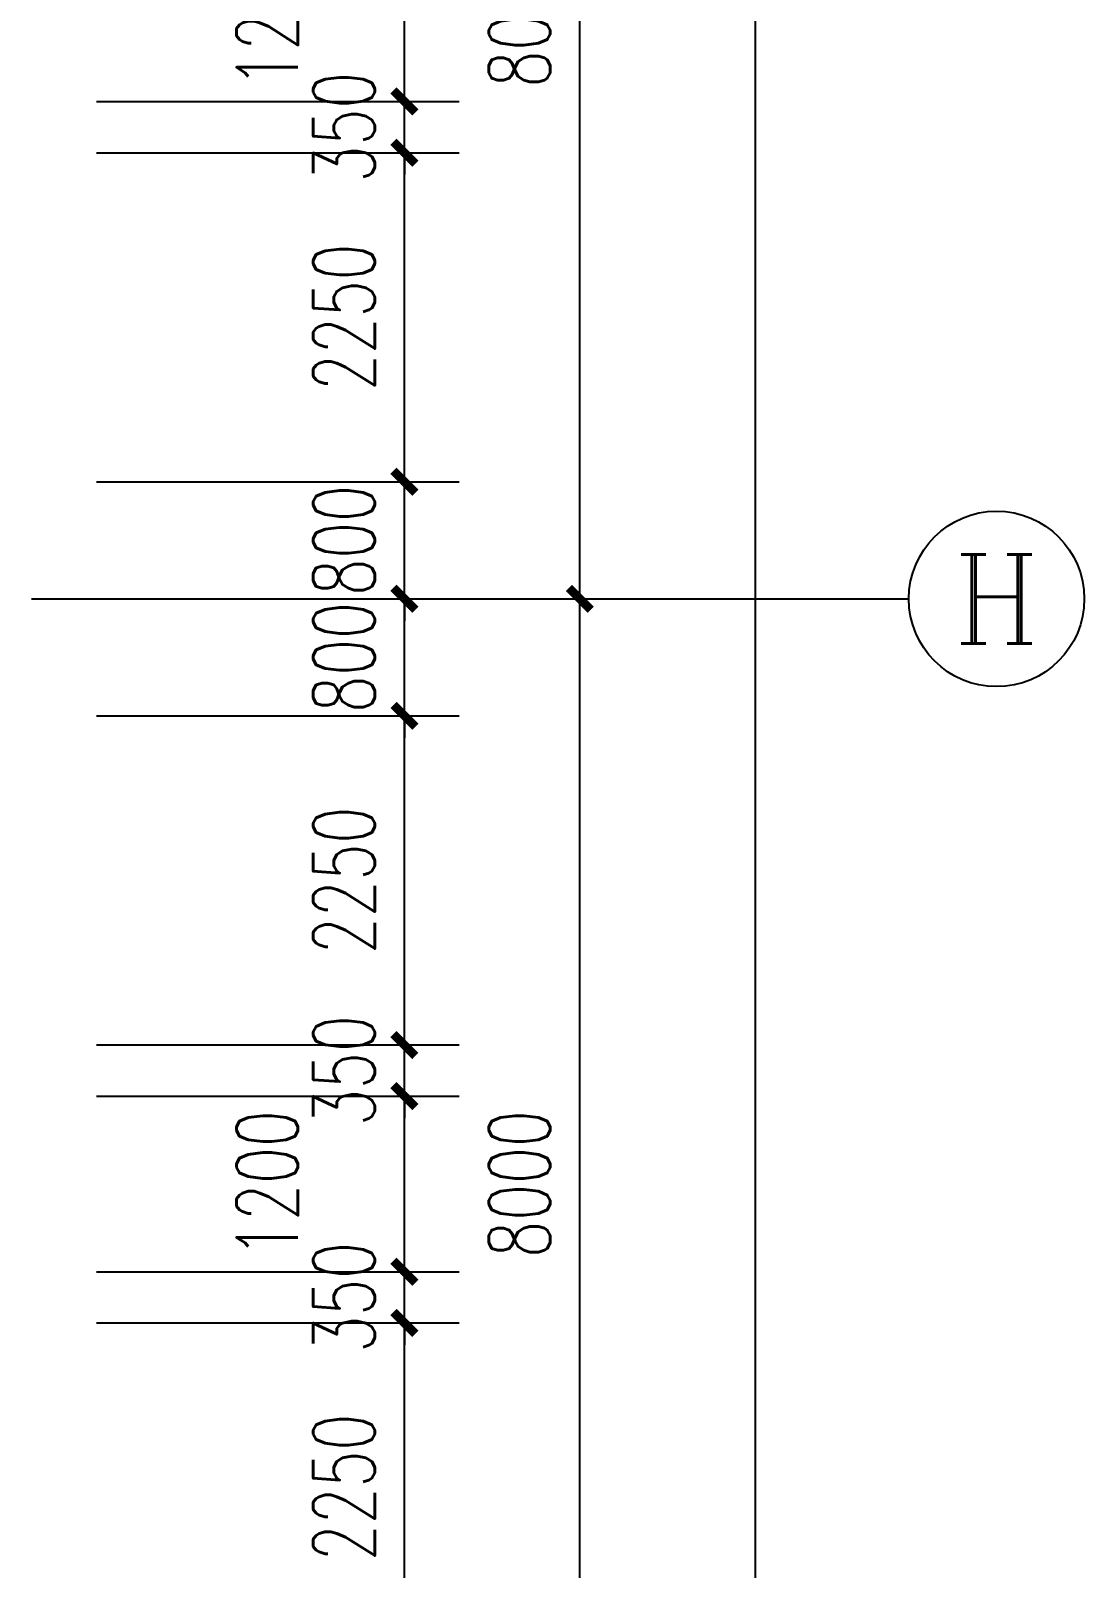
# Model space of a CAD drawing. Extents: x 0 to 2972856, y -1269770 to 0.
# Drawn here: x 2783851 to 2791056, y -1211573 to -1201062 of the extents above; entities that cross this region are included whole.
import ezdxf
from ezdxf.enums import TextEntityAlignment as Align

# ---------------------------------------------------------------- set-up
doc = ezdxf.new("R2010")
doc.units = 0
doc.header["$LTSCALE"] = 1000
doc.header["$PDSIZE"] = 50
doc.layers.add('1-建筑底图', color=8, linetype='Continuous')
doc.layers.add('AXIS_TEXT', color=7, linetype='Continuous')
doc.styles.add('_TCH_AXIS', font='COMPLEX', dxfattribs={"bigfont": 'GBCBIG'})
doc.styles.add('A_DIM_T3', font='SIMPLEX', dxfattribs={"width": 0.7, "bigfont": 'HZ'})
doc.styles.add('COMPLEX', font='COMPLEX')
doc.dimstyles.new('_TCH_ARCH&&150', dxfattribs={"dimtxt": 420, "dimasz": 150, "dimexe": 375, "dimexo": 450, "dimgap": 202.5, "dimtad": 1, "dimdec": 0, "dimzin": 0, "dimdsep": 46, "dimtxsty": 'A_DIM_T3', "dimblk": 'ARCHTICK', "dimcen": 0.09, "dimclrt": 7, "dimazin": 2, "dimtfac": 1, "dimtdec": 0, "dimtix": 1, "dimtmove": 2, "dimatfit": 3, "dimfxl": 150, "dimtolj": 1, "dimtzin": 0, "dimarcsym": 0})

# ---------------------------------------------------------------- blocks, each defined once
blk = doc.blocks.new('_ArchTick')
at = {"color": 0, "linetype": 'ByBlock', "const_width": 0.4}
blk.add_lwpolyline([(-0.5, -0.5), (0.5, 0.5)], dxfattribs=at)
blk = doc.blocks.new('*D1127')
at = {"layer": '1-建筑底图', "color": 0, "lineweight": -2, "transparency": 16777216}
for p, q in [((2169527, -1147375), (2174402, -1147375)), ((2174027, -1226975), (2174027, -1147375)), ((2169527, -1226975), (2174402, -1226975))]:
    blk.add_line(p, q, dxfattribs=at)
at = {"layer": 'Defpoints', "color": 0, "transparency": 16777216}
for p in [(2169077, -1147375), (2174027, -1147375), (2169077, -1226975)]:
    blk.add_point(p, dxfattribs=at)
at = {"layer": '1-建筑底图', "color": 0, "lineweight": -2, "transparency": 16777216, "xscale": 150, "yscale": 150, "zscale": 150}
for p, rotation in [((2174027, -1147375), 90), ((2174027, -1226975), 270)]:
    blk.add_blockref('_ArchTick', p, dxfattribs=dict(at, rotation=rotation))
at = {"layer": '1-建筑底图', "color": 7, "transparency": 16777216, "insert": (2173614, -1187175), "char_height": 420, "attachment_point": 5, "rotation": 90, "style": 'A_DIM_T3'}
blk.add_mtext('\\A1;79600', dxfattribs=at)
blk = doc.blocks.new('*D1133')
at = {"layer": '1-建筑底图', "color": 0, "lineweight": -2, "transparency": 16777216}
for p, q in [((2169527, -1199175), (2173202, -1199175)), ((2172827, -1207175), (2172827, -1199175)), ((2169527, -1207175), (2173202, -1207175))]:
    blk.add_line(p, q, dxfattribs=at)
at = {"layer": 'Defpoints', "color": 0, "transparency": 16777216}
for p in [(2169077, -1199175), (2172827, -1199175), (2169077, -1207175)]:
    blk.add_point(p, dxfattribs=at)
at = {"layer": '1-建筑底图', "color": 0, "lineweight": -2, "transparency": 16777216, "xscale": 150, "yscale": 150, "zscale": 150}
for p, rotation in [((2172827, -1199175), 90), ((2172827, -1207175), 270)]:
    blk.add_blockref('_ArchTick', p, dxfattribs=dict(at, rotation=rotation))
at = {"layer": '1-建筑底图', "color": 7, "transparency": 16777216, "insert": (2172414, -1203175), "char_height": 420, "attachment_point": 5, "rotation": 90, "style": 'A_DIM_T3'}
blk.add_mtext('\\A1;8000', dxfattribs=at)
blk = doc.blocks.new('*D1134')
at = {"layer": '1-建筑底图', "color": 0, "lineweight": -2, "transparency": 16777216}
for p, q in [((2169527, -1191175), (2173202, -1191175)), ((2172827, -1199175), (2172827, -1191175)), ((2169527, -1199175), (2173202, -1199175))]:
    blk.add_line(p, q, dxfattribs=at)
at = {"layer": 'Defpoints', "color": 0, "transparency": 16777216}
for p in [(2169077, -1191175), (2172827, -1191175), (2169077, -1199175)]:
    blk.add_point(p, dxfattribs=at)
at = {"layer": '1-建筑底图', "color": 0, "lineweight": -2, "transparency": 16777216, "xscale": 150, "yscale": 150, "zscale": 150}
for p, rotation in [((2172827, -1191175), 90), ((2172827, -1199175), 270)]:
    blk.add_blockref('_ArchTick', p, dxfattribs=dict(at, rotation=rotation))
at = {"layer": '1-建筑底图', "color": 7, "transparency": 16777216, "insert": (2172414, -1195175), "char_height": 420, "attachment_point": 5, "rotation": 90, "style": 'A_DIM_T3'}
blk.add_mtext('\\A1;8000', dxfattribs=at)
blk = doc.blocks.new('*D1380')
at = {"layer": '1-建筑底图', "color": 0, "lineweight": -2, "transparency": 16777216}
for p, q in [((2169522, -1204125), (2172002, -1204125)), ((2171627, -1206375), (2171627, -1204125)), ((2169522, -1206375), (2172002, -1206375))]:
    blk.add_line(p, q, dxfattribs=at)
at = {"layer": 'Defpoints', "color": 0, "transparency": 16777216}
for p in [(2169072, -1204125), (2171627, -1204125), (2169072, -1206375)]:
    blk.add_point(p, dxfattribs=at)
at = {"layer": '1-建筑底图', "color": 0, "lineweight": -2, "transparency": 16777216, "xscale": 150, "yscale": 150, "zscale": 150}
for p, rotation in [((2171627, -1204125), 90), ((2171627, -1206375), 270)]:
    blk.add_blockref('_ArchTick', p, dxfattribs=dict(at, rotation=rotation))
at = {"layer": '1-建筑底图', "color": 7, "transparency": 16777216, "insert": (2171214, -1205250), "char_height": 420, "attachment_point": 5, "rotation": 90, "style": 'A_DIM_T3'}
blk.add_mtext('\\A1;2250', dxfattribs=at)
blk = doc.blocks.new('*D1381')
at = {"layer": '1-建筑底图', "color": 0, "lineweight": -2, "transparency": 16777216}
for p, q in [((2171627, -1203775), (2171627, -1203625)), ((2169522, -1203775), (2172002, -1203775)), ((2171627, -1204125), (2171627, -1203775)), ((2169522, -1204125), (2172002, -1204125)), ((2171627, -1204125), (2171627, -1204275))]:
    blk.add_line(p, q, dxfattribs=at)
at = {"layer": 'Defpoints', "color": 0, "transparency": 16777216}
for p in [(2169072, -1203775), (2171627, -1203775), (2169072, -1204125)]:
    blk.add_point(p, dxfattribs=at)
at = {"layer": '1-建筑底图', "color": 0, "lineweight": -2, "transparency": 16777216, "xscale": 150, "yscale": 150, "zscale": 150}
for p, rotation in [((2171627, -1203775), 270), ((2171627, -1204125), 90)]:
    blk.add_blockref('_ArchTick', p, dxfattribs=dict(at, rotation=rotation))
at = {"layer": '1-建筑底图', "color": 7, "transparency": 16777216, "insert": (2171214, -1203950), "char_height": 420, "attachment_point": 5, "rotation": 90, "style": 'A_DIM_T3'}
blk.add_mtext('\\A1;350', dxfattribs=at)
blk = doc.blocks.new('*D1382')
at = {"layer": '1-建筑底图', "color": 0, "lineweight": -2, "transparency": 16777216}
for p, q in [((2169522, -1202575), (2172002, -1202575)), ((2171627, -1203775), (2171627, -1202575)), ((2169522, -1203775), (2172002, -1203775))]:
    blk.add_line(p, q, dxfattribs=at)
at = {"layer": 'Defpoints', "color": 0, "transparency": 16777216}
for p in [(2169072, -1202575), (2171627, -1202575), (2169072, -1203775)]:
    blk.add_point(p, dxfattribs=at)
at = {"layer": '1-建筑底图', "color": 0, "lineweight": -2, "transparency": 16777216, "xscale": 150, "yscale": 150, "zscale": 150}
for p, rotation in [((2171627, -1202575), 90), ((2171627, -1203775), 270)]:
    blk.add_blockref('_ArchTick', p, dxfattribs=dict(at, rotation=rotation))
at = {"layer": '1-建筑底图', "color": 7, "transparency": 16777216, "insert": (2170689, -1203175), "char_height": 420, "attachment_point": 5, "rotation": 90, "style": 'A_DIM_T3'}
blk.add_mtext('\\A1;1200', dxfattribs=at)
blk = doc.blocks.new('*D1383')
at = {"layer": '1-建筑底图', "color": 0, "lineweight": -2, "transparency": 16777216}
for p, q in [((2171627, -1202225), (2171627, -1202075)), ((2169522, -1202225), (2172002, -1202225)), ((2171627, -1202575), (2171627, -1202225)), ((2169522, -1202575), (2172002, -1202575)), ((2171627, -1202575), (2171627, -1202725))]:
    blk.add_line(p, q, dxfattribs=at)
at = {"layer": 'Defpoints', "color": 0, "transparency": 16777216}
for p in [(2169072, -1202225), (2171627, -1202225), (2169072, -1202575)]:
    blk.add_point(p, dxfattribs=at)
at = {"layer": '1-建筑底图', "color": 0, "lineweight": -2, "transparency": 16777216, "xscale": 150, "yscale": 150, "zscale": 150}
for p, rotation in [((2171627, -1202225), 270), ((2171627, -1202575), 90)]:
    blk.add_blockref('_ArchTick', p, dxfattribs=dict(at, rotation=rotation))
at = {"layer": '1-建筑底图', "color": 7, "transparency": 16777216, "insert": (2171214, -1202400), "char_height": 420, "attachment_point": 5, "rotation": 90, "style": 'A_DIM_T3'}
blk.add_mtext('\\A1;350', dxfattribs=at)
blk = doc.blocks.new('*D1384')
at = {"layer": '1-建筑底图', "color": 0, "lineweight": -2, "transparency": 16777216}
for p, q in [((2169522, -1199975), (2172002, -1199975)), ((2171627, -1202225), (2171627, -1199975)), ((2169522, -1202225), (2172002, -1202225))]:
    blk.add_line(p, q, dxfattribs=at)
at = {"layer": 'Defpoints', "color": 0, "transparency": 16777216}
for p in [(2169072, -1199975), (2171627, -1199975), (2169072, -1202225)]:
    blk.add_point(p, dxfattribs=at)
at = {"layer": '1-建筑底图', "color": 0, "lineweight": -2, "transparency": 16777216, "xscale": 150, "yscale": 150, "zscale": 150}
for p, rotation in [((2171627, -1199975), 90), ((2171627, -1202225), 270)]:
    blk.add_blockref('_ArchTick', p, dxfattribs=dict(at, rotation=rotation))
at = {"layer": '1-建筑底图', "color": 7, "transparency": 16777216, "insert": (2171214, -1201100), "char_height": 420, "attachment_point": 5, "rotation": 90, "style": 'A_DIM_T3'}
blk.add_mtext('\\A1;2250', dxfattribs=at)
blk = doc.blocks.new('*D1385')
at = {"layer": '1-建筑底图', "color": 0, "lineweight": -2, "transparency": 16777216}
for p, q in [((2171627, -1199175), (2171627, -1199025)), ((2169522, -1199175), (2172002, -1199175)), ((2171627, -1199975), (2171627, -1199175)), ((2169522, -1199975), (2172002, -1199975)), ((2171627, -1199975), (2171627, -1200125))]:
    blk.add_line(p, q, dxfattribs=at)
at = {"layer": 'Defpoints', "color": 0, "transparency": 16777216}
for p in [(2169072, -1199175), (2171627, -1199175), (2169072, -1199975)]:
    blk.add_point(p, dxfattribs=at)
at = {"layer": '1-建筑底图', "color": 0, "lineweight": -2, "transparency": 16777216, "xscale": 150, "yscale": 150, "zscale": 150}
for p, rotation in [((2171627, -1199175), 270), ((2171627, -1199975), 90)]:
    blk.add_blockref('_ArchTick', p, dxfattribs=dict(at, rotation=rotation))
at = {"layer": '1-建筑底图', "color": 7, "transparency": 16777216, "insert": (2171214, -1199575), "char_height": 420, "attachment_point": 5, "rotation": 90, "style": 'A_DIM_T3'}
blk.add_mtext('\\A1;800', dxfattribs=at)
blk = doc.blocks.new('*D1386')
at = {"layer": '1-建筑底图', "color": 0, "lineweight": -2, "transparency": 16777216}
for p, q in [((2171627, -1198375), (2171627, -1198225)), ((2169522, -1198375), (2172002, -1198375)), ((2171627, -1199175), (2171627, -1198375)), ((2169522, -1199175), (2172002, -1199175)), ((2171627, -1199175), (2171627, -1199325))]:
    blk.add_line(p, q, dxfattribs=at)
at = {"layer": 'Defpoints', "color": 0, "transparency": 16777216}
for p in [(2169072, -1198375), (2171627, -1198375), (2169072, -1199175)]:
    blk.add_point(p, dxfattribs=at)
at = {"layer": '1-建筑底图', "color": 0, "lineweight": -2, "transparency": 16777216, "xscale": 150, "yscale": 150, "zscale": 150}
for p, rotation in [((2171627, -1198375), 270), ((2171627, -1199175), 90)]:
    blk.add_blockref('_ArchTick', p, dxfattribs=dict(at, rotation=rotation))
at = {"layer": '1-建筑底图', "color": 7, "transparency": 16777216, "insert": (2171214, -1198775), "char_height": 420, "attachment_point": 5, "rotation": 90, "style": 'A_DIM_T3'}
blk.add_mtext('\\A1;800', dxfattribs=at)
blk = doc.blocks.new('*D1387')
at = {"layer": '1-建筑底图', "color": 0, "lineweight": -2, "transparency": 16777216}
for p, q in [((2169522, -1196125), (2172002, -1196125)), ((2171627, -1198375), (2171627, -1196125)), ((2169522, -1198375), (2172002, -1198375))]:
    blk.add_line(p, q, dxfattribs=at)
at = {"layer": 'Defpoints', "color": 0, "transparency": 16777216}
for p in [(2169072, -1196125), (2171627, -1196125), (2169072, -1198375)]:
    blk.add_point(p, dxfattribs=at)
at = {"layer": '1-建筑底图', "color": 0, "lineweight": -2, "transparency": 16777216, "xscale": 150, "yscale": 150, "zscale": 150}
for p, rotation in [((2171627, -1196125), 90), ((2171627, -1198375), 270)]:
    blk.add_blockref('_ArchTick', p, dxfattribs=dict(at, rotation=rotation))
at = {"layer": '1-建筑底图', "color": 7, "transparency": 16777216, "insert": (2171214, -1197250), "char_height": 420, "attachment_point": 5, "rotation": 90, "style": 'A_DIM_T3'}
blk.add_mtext('\\A1;2250', dxfattribs=at)
blk = doc.blocks.new('*D1388')
at = {"layer": '1-建筑底图', "color": 0, "lineweight": -2, "transparency": 16777216}
for p, q in [((2171627, -1195775), (2171627, -1195625)), ((2169522, -1195775), (2172002, -1195775)), ((2171627, -1196125), (2171627, -1195775)), ((2169522, -1196125), (2172002, -1196125)), ((2171627, -1196125), (2171627, -1196275))]:
    blk.add_line(p, q, dxfattribs=at)
at = {"layer": 'Defpoints', "color": 0, "transparency": 16777216}
for p in [(2169072, -1195775), (2171627, -1195775), (2169072, -1196125)]:
    blk.add_point(p, dxfattribs=at)
at = {"layer": '1-建筑底图', "color": 0, "lineweight": -2, "transparency": 16777216, "xscale": 150, "yscale": 150, "zscale": 150}
for p, rotation in [((2171627, -1195775), 270), ((2171627, -1196125), 90)]:
    blk.add_blockref('_ArchTick', p, dxfattribs=dict(at, rotation=rotation))
at = {"layer": '1-建筑底图', "color": 7, "transparency": 16777216, "insert": (2171214, -1195950), "char_height": 420, "attachment_point": 5, "rotation": 90, "style": 'A_DIM_T3'}
blk.add_mtext('\\A1;350', dxfattribs=at)
blk = doc.blocks.new('*D1389')
at = {"layer": '1-建筑底图', "color": 0, "lineweight": -2, "transparency": 16777216}
for p, q in [((2169522, -1194575), (2172002, -1194575)), ((2171627, -1195775), (2171627, -1194575)), ((2169522, -1195775), (2172002, -1195775))]:
    blk.add_line(p, q, dxfattribs=at)
at = {"layer": 'Defpoints', "color": 0, "transparency": 16777216}
for p in [(2169072, -1194575), (2171627, -1194575), (2169072, -1195775)]:
    blk.add_point(p, dxfattribs=at)
at = {"layer": '1-建筑底图', "color": 0, "lineweight": -2, "transparency": 16777216, "xscale": 150, "yscale": 150, "zscale": 150}
for p, rotation in [((2171627, -1194575), 90), ((2171627, -1195775), 270)]:
    blk.add_blockref('_ArchTick', p, dxfattribs=dict(at, rotation=rotation))
at = {"layer": '1-建筑底图', "color": 7, "transparency": 16777216, "insert": (2170689, -1195175), "char_height": 420, "attachment_point": 5, "rotation": 90, "style": 'A_DIM_T3'}
blk.add_mtext('\\A1;1200', dxfattribs=at)
blk = doc.blocks.new('*D1434')
at = {"layer": '1-建筑底图', "color": 0, "lineweight": -2, "transparency": 16777216}
for p, q in [((2169527, -1147375), (2174402, -1147375)), ((2174027, -1226975), (2174027, -1147375)), ((2169527, -1226975), (2174402, -1226975))]:
    blk.add_line(p, q, dxfattribs=at)
at = {"layer": 'Defpoints', "color": 0, "transparency": 16777216}
for p in [(2169077, -1147375), (2174027, -1147375), (2169077, -1226975)]:
    blk.add_point(p, dxfattribs=at)
at = {"layer": '1-建筑底图', "color": 0, "lineweight": -2, "transparency": 16777216, "xscale": 150, "yscale": 150, "zscale": 150}
for p, rotation in [((2174027, -1147375), 90), ((2174027, -1226975), 270)]:
    blk.add_blockref('_ArchTick', p, dxfattribs=dict(at, rotation=rotation))
at = {"layer": '1-建筑底图', "color": 7, "transparency": 16777216, "insert": (2173614, -1187175), "char_height": 420, "attachment_point": 5, "rotation": 90, "style": 'A_DIM_T3'}
blk.add_mtext('\\A1;79600', dxfattribs=at)
blk = doc.blocks.new('*D1440')
at = {"layer": '1-建筑底图', "color": 0, "lineweight": -2, "transparency": 16777216}
for p, q in [((2169527, -1199175), (2173202, -1199175)), ((2172827, -1207175), (2172827, -1199175)), ((2169527, -1207175), (2173202, -1207175))]:
    blk.add_line(p, q, dxfattribs=at)
at = {"layer": 'Defpoints', "color": 0, "transparency": 16777216}
for p in [(2169077, -1199175), (2172827, -1199175), (2169077, -1207175)]:
    blk.add_point(p, dxfattribs=at)
at = {"layer": '1-建筑底图', "color": 0, "lineweight": -2, "transparency": 16777216, "xscale": 150, "yscale": 150, "zscale": 150}
for p, rotation in [((2172827, -1199175), 90), ((2172827, -1207175), 270)]:
    blk.add_blockref('_ArchTick', p, dxfattribs=dict(at, rotation=rotation))
at = {"layer": '1-建筑底图', "color": 7, "transparency": 16777216, "insert": (2172414, -1203175), "char_height": 420, "attachment_point": 5, "rotation": 90, "style": 'A_DIM_T3'}
blk.add_mtext('\\A1;8000', dxfattribs=at)
blk = doc.blocks.new('*D1441')
at = {"layer": '1-建筑底图', "color": 0, "lineweight": -2, "transparency": 16777216}
for p, q in [((2169527, -1191175), (2173202, -1191175)), ((2172827, -1199175), (2172827, -1191175)), ((2169527, -1199175), (2173202, -1199175))]:
    blk.add_line(p, q, dxfattribs=at)
at = {"layer": 'Defpoints', "color": 0, "transparency": 16777216}
for p in [(2169077, -1191175), (2172827, -1191175), (2169077, -1199175)]:
    blk.add_point(p, dxfattribs=at)
at = {"layer": '1-建筑底图', "color": 0, "lineweight": -2, "transparency": 16777216, "xscale": 150, "yscale": 150, "zscale": 150}
for p, rotation in [((2172827, -1191175), 90), ((2172827, -1199175), 270)]:
    blk.add_blockref('_ArchTick', p, dxfattribs=dict(at, rotation=rotation))
at = {"layer": '1-建筑底图', "color": 7, "transparency": 16777216, "insert": (2172414, -1195175), "char_height": 420, "attachment_point": 5, "rotation": 90, "style": 'A_DIM_T3'}
blk.add_mtext('\\A1;8000', dxfattribs=at)
blk = doc.blocks.new('*D1687')
at = {"layer": '1-建筑底图', "color": 0, "lineweight": -2, "transparency": 16777216}
for p, q in [((2169522, -1204125), (2172002, -1204125)), ((2171627, -1206375), (2171627, -1204125)), ((2169522, -1206375), (2172002, -1206375))]:
    blk.add_line(p, q, dxfattribs=at)
at = {"layer": 'Defpoints', "color": 0, "transparency": 16777216}
for p in [(2169072, -1204125), (2171627, -1204125), (2169072, -1206375)]:
    blk.add_point(p, dxfattribs=at)
at = {"layer": '1-建筑底图', "color": 0, "lineweight": -2, "transparency": 16777216, "xscale": 150, "yscale": 150, "zscale": 150}
for p, rotation in [((2171627, -1204125), 90), ((2171627, -1206375), 270)]:
    blk.add_blockref('_ArchTick', p, dxfattribs=dict(at, rotation=rotation))
at = {"layer": '1-建筑底图', "color": 7, "transparency": 16777216, "insert": (2171214, -1205250), "char_height": 420, "attachment_point": 5, "rotation": 90, "style": 'A_DIM_T3'}
blk.add_mtext('\\A1;2250', dxfattribs=at)
blk = doc.blocks.new('*D1688')
at = {"layer": '1-建筑底图', "color": 0, "lineweight": -2, "transparency": 16777216}
for p, q in [((2171627, -1203775), (2171627, -1203625)), ((2169522, -1203775), (2172002, -1203775)), ((2171627, -1204125), (2171627, -1203775)), ((2169522, -1204125), (2172002, -1204125)), ((2171627, -1204125), (2171627, -1204275))]:
    blk.add_line(p, q, dxfattribs=at)
at = {"layer": 'Defpoints', "color": 0, "transparency": 16777216}
for p in [(2169072, -1203775), (2171627, -1203775), (2169072, -1204125)]:
    blk.add_point(p, dxfattribs=at)
at = {"layer": '1-建筑底图', "color": 0, "lineweight": -2, "transparency": 16777216, "xscale": 150, "yscale": 150, "zscale": 150}
for p, rotation in [((2171627, -1203775), 270), ((2171627, -1204125), 90)]:
    blk.add_blockref('_ArchTick', p, dxfattribs=dict(at, rotation=rotation))
at = {"layer": '1-建筑底图', "color": 7, "transparency": 16777216, "insert": (2171214, -1203950), "char_height": 420, "attachment_point": 5, "rotation": 90, "style": 'A_DIM_T3'}
blk.add_mtext('\\A1;350', dxfattribs=at)
blk = doc.blocks.new('*D1689')
at = {"layer": '1-建筑底图', "color": 0, "lineweight": -2, "transparency": 16777216}
for p, q in [((2169522, -1202575), (2172002, -1202575)), ((2171627, -1203775), (2171627, -1202575)), ((2169522, -1203775), (2172002, -1203775))]:
    blk.add_line(p, q, dxfattribs=at)
at = {"layer": 'Defpoints', "color": 0, "transparency": 16777216}
for p in [(2169072, -1202575), (2171627, -1202575), (2169072, -1203775)]:
    blk.add_point(p, dxfattribs=at)
at = {"layer": '1-建筑底图', "color": 0, "lineweight": -2, "transparency": 16777216, "xscale": 150, "yscale": 150, "zscale": 150}
for p, rotation in [((2171627, -1202575), 90), ((2171627, -1203775), 270)]:
    blk.add_blockref('_ArchTick', p, dxfattribs=dict(at, rotation=rotation))
at = {"layer": '1-建筑底图', "color": 7, "transparency": 16777216, "insert": (2170689, -1203175), "char_height": 420, "attachment_point": 5, "rotation": 90, "style": 'A_DIM_T3'}
blk.add_mtext('\\A1;1200', dxfattribs=at)
blk = doc.blocks.new('*D1690')
at = {"layer": '1-建筑底图', "color": 0, "lineweight": -2, "transparency": 16777216}
for p, q in [((2171627, -1202225), (2171627, -1202075)), ((2169522, -1202225), (2172002, -1202225)), ((2171627, -1202575), (2171627, -1202225)), ((2169522, -1202575), (2172002, -1202575)), ((2171627, -1202575), (2171627, -1202725))]:
    blk.add_line(p, q, dxfattribs=at)
at = {"layer": 'Defpoints', "color": 0, "transparency": 16777216}
for p in [(2169072, -1202225), (2171627, -1202225), (2169072, -1202575)]:
    blk.add_point(p, dxfattribs=at)
at = {"layer": '1-建筑底图', "color": 0, "lineweight": -2, "transparency": 16777216, "xscale": 150, "yscale": 150, "zscale": 150}
for p, rotation in [((2171627, -1202225), 270), ((2171627, -1202575), 90)]:
    blk.add_blockref('_ArchTick', p, dxfattribs=dict(at, rotation=rotation))
at = {"layer": '1-建筑底图', "color": 7, "transparency": 16777216, "insert": (2171214, -1202400), "char_height": 420, "attachment_point": 5, "rotation": 90, "style": 'A_DIM_T3'}
blk.add_mtext('\\A1;350', dxfattribs=at)
blk = doc.blocks.new('*D1691')
at = {"layer": '1-建筑底图', "color": 0, "lineweight": -2, "transparency": 16777216}
for p, q in [((2169522, -1199975), (2172002, -1199975)), ((2171627, -1202225), (2171627, -1199975)), ((2169522, -1202225), (2172002, -1202225))]:
    blk.add_line(p, q, dxfattribs=at)
at = {"layer": 'Defpoints', "color": 0, "transparency": 16777216}
for p in [(2169072, -1199975), (2171627, -1199975), (2169072, -1202225)]:
    blk.add_point(p, dxfattribs=at)
at = {"layer": '1-建筑底图', "color": 0, "lineweight": -2, "transparency": 16777216, "xscale": 150, "yscale": 150, "zscale": 150}
for p, rotation in [((2171627, -1199975), 90), ((2171627, -1202225), 270)]:
    blk.add_blockref('_ArchTick', p, dxfattribs=dict(at, rotation=rotation))
at = {"layer": '1-建筑底图', "color": 7, "transparency": 16777216, "insert": (2171214, -1201100), "char_height": 420, "attachment_point": 5, "rotation": 90, "style": 'A_DIM_T3'}
blk.add_mtext('\\A1;2250', dxfattribs=at)
blk = doc.blocks.new('*D1692')
at = {"layer": '1-建筑底图', "color": 0, "lineweight": -2, "transparency": 16777216}
for p, q in [((2171627, -1199175), (2171627, -1199025)), ((2169522, -1199175), (2172002, -1199175)), ((2171627, -1199975), (2171627, -1199175)), ((2169522, -1199975), (2172002, -1199975)), ((2171627, -1199975), (2171627, -1200125))]:
    blk.add_line(p, q, dxfattribs=at)
at = {"layer": 'Defpoints', "color": 0, "transparency": 16777216}
for p in [(2169072, -1199175), (2171627, -1199175), (2169072, -1199975)]:
    blk.add_point(p, dxfattribs=at)
at = {"layer": '1-建筑底图', "color": 0, "lineweight": -2, "transparency": 16777216, "xscale": 150, "yscale": 150, "zscale": 150}
for p, rotation in [((2171627, -1199175), 270), ((2171627, -1199975), 90)]:
    blk.add_blockref('_ArchTick', p, dxfattribs=dict(at, rotation=rotation))
at = {"layer": '1-建筑底图', "color": 7, "transparency": 16777216, "insert": (2171214, -1199575), "char_height": 420, "attachment_point": 5, "rotation": 90, "style": 'A_DIM_T3'}
blk.add_mtext('\\A1;800', dxfattribs=at)
blk = doc.blocks.new('*D1693')
at = {"layer": '1-建筑底图', "color": 0, "lineweight": -2, "transparency": 16777216}
for p, q in [((2171627, -1198375), (2171627, -1198225)), ((2169522, -1198375), (2172002, -1198375)), ((2171627, -1199175), (2171627, -1198375)), ((2169522, -1199175), (2172002, -1199175)), ((2171627, -1199175), (2171627, -1199325))]:
    blk.add_line(p, q, dxfattribs=at)
at = {"layer": 'Defpoints', "color": 0, "transparency": 16777216}
for p in [(2169072, -1198375), (2171627, -1198375), (2169072, -1199175)]:
    blk.add_point(p, dxfattribs=at)
at = {"layer": '1-建筑底图', "color": 0, "lineweight": -2, "transparency": 16777216, "xscale": 150, "yscale": 150, "zscale": 150}
for p, rotation in [((2171627, -1198375), 270), ((2171627, -1199175), 90)]:
    blk.add_blockref('_ArchTick', p, dxfattribs=dict(at, rotation=rotation))
at = {"layer": '1-建筑底图', "color": 7, "transparency": 16777216, "insert": (2171214, -1198775), "char_height": 420, "attachment_point": 5, "rotation": 90, "style": 'A_DIM_T3'}
blk.add_mtext('\\A1;800', dxfattribs=at)
blk = doc.blocks.new('*D1694')
at = {"layer": '1-建筑底图', "color": 0, "lineweight": -2, "transparency": 16777216}
for p, q in [((2169522, -1196125), (2172002, -1196125)), ((2171627, -1198375), (2171627, -1196125)), ((2169522, -1198375), (2172002, -1198375))]:
    blk.add_line(p, q, dxfattribs=at)
at = {"layer": 'Defpoints', "color": 0, "transparency": 16777216}
for p in [(2169072, -1196125), (2171627, -1196125), (2169072, -1198375)]:
    blk.add_point(p, dxfattribs=at)
at = {"layer": '1-建筑底图', "color": 0, "lineweight": -2, "transparency": 16777216, "xscale": 150, "yscale": 150, "zscale": 150}
for p, rotation in [((2171627, -1196125), 90), ((2171627, -1198375), 270)]:
    blk.add_blockref('_ArchTick', p, dxfattribs=dict(at, rotation=rotation))
at = {"layer": '1-建筑底图', "color": 7, "transparency": 16777216, "insert": (2171214, -1197250), "char_height": 420, "attachment_point": 5, "rotation": 90, "style": 'A_DIM_T3'}
blk.add_mtext('\\A1;2250', dxfattribs=at)
blk = doc.blocks.new('*D1695')
at = {"layer": '1-建筑底图', "color": 0, "lineweight": -2, "transparency": 16777216}
for p, q in [((2171627, -1195775), (2171627, -1195625)), ((2169522, -1195775), (2172002, -1195775)), ((2171627, -1196125), (2171627, -1195775)), ((2169522, -1196125), (2172002, -1196125)), ((2171627, -1196125), (2171627, -1196275))]:
    blk.add_line(p, q, dxfattribs=at)
at = {"layer": 'Defpoints', "color": 0, "transparency": 16777216}
for p in [(2169072, -1195775), (2171627, -1195775), (2169072, -1196125)]:
    blk.add_point(p, dxfattribs=at)
at = {"layer": '1-建筑底图', "color": 0, "lineweight": -2, "transparency": 16777216, "xscale": 150, "yscale": 150, "zscale": 150}
for p, rotation in [((2171627, -1195775), 270), ((2171627, -1196125), 90)]:
    blk.add_blockref('_ArchTick', p, dxfattribs=dict(at, rotation=rotation))
at = {"layer": '1-建筑底图', "color": 7, "transparency": 16777216, "insert": (2171214, -1195950), "char_height": 420, "attachment_point": 5, "rotation": 90, "style": 'A_DIM_T3'}
blk.add_mtext('\\A1;350', dxfattribs=at)
blk = doc.blocks.new('*D1696')
at = {"layer": '1-建筑底图', "color": 0, "lineweight": -2, "transparency": 16777216}
for p, q in [((2169522, -1194575), (2172002, -1194575)), ((2171627, -1195775), (2171627, -1194575)), ((2169522, -1195775), (2172002, -1195775))]:
    blk.add_line(p, q, dxfattribs=at)
at = {"layer": 'Defpoints', "color": 0, "transparency": 16777216}
for p in [(2169072, -1194575), (2171627, -1194575), (2169072, -1195775)]:
    blk.add_point(p, dxfattribs=at)
at = {"layer": '1-建筑底图', "color": 0, "lineweight": -2, "transparency": 16777216, "xscale": 150, "yscale": 150, "zscale": 150}
for p, rotation in [((2171627, -1194575), 90), ((2171627, -1195775), 270)]:
    blk.add_blockref('_ArchTick', p, dxfattribs=dict(at, rotation=rotation))
at = {"layer": '1-建筑底图', "color": 7, "transparency": 16777216, "insert": (2170689, -1195175), "char_height": 420, "attachment_point": 5, "rotation": 90, "style": 'A_DIM_T3'}
blk.add_mtext('\\A1;1200', dxfattribs=at)
blk = doc.blocks.new('_AXISO')
blk.add_circle((0, 0), 0.5)
at = {"layer": 'AXIS_TEXT', "style": 'COMPLEX', "width": 1.041667}
blk.add_attdef('A', text='', height=0.56, dxfattribs=at).set_placement((-0.25, -0.28), (0.25, -0.28), align=Align.FIT)
blk = doc.blocks.new('*D1741')
at = {"layer": '1-建筑底图', "color": 0, "lineweight": -2, "transparency": 16777216}
for p, q in [((2169527, -1147375), (2174402, -1147375)), ((2174027, -1226975), (2174027, -1147375)), ((2169527, -1226975), (2174402, -1226975))]:
    blk.add_line(p, q, dxfattribs=at)
at = {"layer": 'Defpoints', "color": 0, "transparency": 16777216}
for p in [(2169077, -1147375), (2174027, -1147375), (2169077, -1226975)]:
    blk.add_point(p, dxfattribs=at)
at = {"layer": '1-建筑底图', "color": 0, "lineweight": -2, "transparency": 16777216, "xscale": 150, "yscale": 150, "zscale": 150}
for p, rotation in [((2174027, -1147375), 90), ((2174027, -1226975), 270)]:
    blk.add_blockref('_ArchTick', p, dxfattribs=dict(at, rotation=rotation))
at = {"layer": '1-建筑底图', "color": 7, "transparency": 16777216, "insert": (2173614, -1187175), "char_height": 420, "attachment_point": 5, "rotation": 90, "style": 'A_DIM_T3'}
blk.add_mtext('\\A1;79600', dxfattribs=at)
blk = doc.blocks.new('*D1747')
at = {"layer": '1-建筑底图', "color": 0, "lineweight": -2, "transparency": 16777216}
for p, q in [((2169527, -1199175), (2173202, -1199175)), ((2172827, -1207175), (2172827, -1199175)), ((2169527, -1207175), (2173202, -1207175))]:
    blk.add_line(p, q, dxfattribs=at)
at = {"layer": 'Defpoints', "color": 0, "transparency": 16777216}
for p in [(2169077, -1199175), (2172827, -1199175), (2169077, -1207175)]:
    blk.add_point(p, dxfattribs=at)
at = {"layer": '1-建筑底图', "color": 0, "lineweight": -2, "transparency": 16777216, "xscale": 150, "yscale": 150, "zscale": 150}
for p, rotation in [((2172827, -1199175), 90), ((2172827, -1207175), 270)]:
    blk.add_blockref('_ArchTick', p, dxfattribs=dict(at, rotation=rotation))
at = {"layer": '1-建筑底图', "color": 7, "transparency": 16777216, "insert": (2172414, -1203175), "char_height": 420, "attachment_point": 5, "rotation": 90, "style": 'A_DIM_T3'}
blk.add_mtext('\\A1;8000', dxfattribs=at)
blk = doc.blocks.new('*D1748')
at = {"layer": '1-建筑底图', "color": 0, "lineweight": -2, "transparency": 16777216}
for p, q in [((2169527, -1191175), (2173202, -1191175)), ((2172827, -1199175), (2172827, -1191175)), ((2169527, -1199175), (2173202, -1199175))]:
    blk.add_line(p, q, dxfattribs=at)
at = {"layer": 'Defpoints', "color": 0, "transparency": 16777216}
for p in [(2169077, -1191175), (2172827, -1191175), (2169077, -1199175)]:
    blk.add_point(p, dxfattribs=at)
at = {"layer": '1-建筑底图', "color": 0, "lineweight": -2, "transparency": 16777216, "xscale": 150, "yscale": 150, "zscale": 150}
for p, rotation in [((2172827, -1191175), 90), ((2172827, -1199175), 270)]:
    blk.add_blockref('_ArchTick', p, dxfattribs=dict(at, rotation=rotation))
at = {"layer": '1-建筑底图', "color": 7, "transparency": 16777216, "insert": (2172414, -1195175), "char_height": 420, "attachment_point": 5, "rotation": 90, "style": 'A_DIM_T3'}
blk.add_mtext('\\A1;8000', dxfattribs=at)
blk = doc.blocks.new('*D1994')
at = {"layer": '1-建筑底图', "color": 0, "lineweight": -2, "transparency": 16777216}
for p, q in [((2169522, -1204125), (2172002, -1204125)), ((2171627, -1206375), (2171627, -1204125)), ((2169522, -1206375), (2172002, -1206375))]:
    blk.add_line(p, q, dxfattribs=at)
at = {"layer": 'Defpoints', "color": 0, "transparency": 16777216}
for p in [(2169072, -1204125), (2171627, -1204125), (2169072, -1206375)]:
    blk.add_point(p, dxfattribs=at)
at = {"layer": '1-建筑底图', "color": 0, "lineweight": -2, "transparency": 16777216, "xscale": 150, "yscale": 150, "zscale": 150}
for p, rotation in [((2171627, -1204125), 90), ((2171627, -1206375), 270)]:
    blk.add_blockref('_ArchTick', p, dxfattribs=dict(at, rotation=rotation))
at = {"layer": '1-建筑底图', "color": 7, "transparency": 16777216, "insert": (2171214, -1205250), "char_height": 420, "attachment_point": 5, "rotation": 90, "style": 'A_DIM_T3'}
blk.add_mtext('\\A1;2250', dxfattribs=at)
blk = doc.blocks.new('*D1995')
at = {"layer": '1-建筑底图', "color": 0, "lineweight": -2, "transparency": 16777216}
for p, q in [((2171627, -1203775), (2171627, -1203625)), ((2169522, -1203775), (2172002, -1203775)), ((2171627, -1204125), (2171627, -1203775)), ((2169522, -1204125), (2172002, -1204125)), ((2171627, -1204125), (2171627, -1204275))]:
    blk.add_line(p, q, dxfattribs=at)
at = {"layer": 'Defpoints', "color": 0, "transparency": 16777216}
for p in [(2169072, -1203775), (2171627, -1203775), (2169072, -1204125)]:
    blk.add_point(p, dxfattribs=at)
at = {"layer": '1-建筑底图', "color": 0, "lineweight": -2, "transparency": 16777216, "xscale": 150, "yscale": 150, "zscale": 150}
for p, rotation in [((2171627, -1203775), 270), ((2171627, -1204125), 90)]:
    blk.add_blockref('_ArchTick', p, dxfattribs=dict(at, rotation=rotation))
at = {"layer": '1-建筑底图', "color": 7, "transparency": 16777216, "insert": (2171214, -1203950), "char_height": 420, "attachment_point": 5, "rotation": 90, "style": 'A_DIM_T3'}
blk.add_mtext('\\A1;350', dxfattribs=at)
blk = doc.blocks.new('*D1996')
at = {"layer": '1-建筑底图', "color": 0, "lineweight": -2, "transparency": 16777216}
for p, q in [((2169522, -1202575), (2172002, -1202575)), ((2171627, -1203775), (2171627, -1202575)), ((2169522, -1203775), (2172002, -1203775))]:
    blk.add_line(p, q, dxfattribs=at)
at = {"layer": 'Defpoints', "color": 0, "transparency": 16777216}
for p in [(2169072, -1202575), (2171627, -1202575), (2169072, -1203775)]:
    blk.add_point(p, dxfattribs=at)
at = {"layer": '1-建筑底图', "color": 0, "lineweight": -2, "transparency": 16777216, "xscale": 150, "yscale": 150, "zscale": 150}
for p, rotation in [((2171627, -1202575), 90), ((2171627, -1203775), 270)]:
    blk.add_blockref('_ArchTick', p, dxfattribs=dict(at, rotation=rotation))
at = {"layer": '1-建筑底图', "color": 7, "transparency": 16777216, "insert": (2170689, -1203175), "char_height": 420, "attachment_point": 5, "rotation": 90, "style": 'A_DIM_T3'}
blk.add_mtext('\\A1;1200', dxfattribs=at)
blk = doc.blocks.new('*D1997')
at = {"layer": '1-建筑底图', "color": 0, "lineweight": -2, "transparency": 16777216}
for p, q in [((2171627, -1202225), (2171627, -1202075)), ((2169522, -1202225), (2172002, -1202225)), ((2171627, -1202575), (2171627, -1202225)), ((2169522, -1202575), (2172002, -1202575)), ((2171627, -1202575), (2171627, -1202725))]:
    blk.add_line(p, q, dxfattribs=at)
at = {"layer": 'Defpoints', "color": 0, "transparency": 16777216}
for p in [(2169072, -1202225), (2171627, -1202225), (2169072, -1202575)]:
    blk.add_point(p, dxfattribs=at)
at = {"layer": '1-建筑底图', "color": 0, "lineweight": -2, "transparency": 16777216, "xscale": 150, "yscale": 150, "zscale": 150}
for p, rotation in [((2171627, -1202225), 270), ((2171627, -1202575), 90)]:
    blk.add_blockref('_ArchTick', p, dxfattribs=dict(at, rotation=rotation))
at = {"layer": '1-建筑底图', "color": 7, "transparency": 16777216, "insert": (2171214, -1202400), "char_height": 420, "attachment_point": 5, "rotation": 90, "style": 'A_DIM_T3'}
blk.add_mtext('\\A1;350', dxfattribs=at)
blk = doc.blocks.new('*D1998')
at = {"layer": '1-建筑底图', "color": 0, "lineweight": -2, "transparency": 16777216}
for p, q in [((2169522, -1199975), (2172002, -1199975)), ((2171627, -1202225), (2171627, -1199975)), ((2169522, -1202225), (2172002, -1202225))]:
    blk.add_line(p, q, dxfattribs=at)
at = {"layer": 'Defpoints', "color": 0, "transparency": 16777216}
for p in [(2169072, -1199975), (2171627, -1199975), (2169072, -1202225)]:
    blk.add_point(p, dxfattribs=at)
at = {"layer": '1-建筑底图', "color": 0, "lineweight": -2, "transparency": 16777216, "xscale": 150, "yscale": 150, "zscale": 150}
for p, rotation in [((2171627, -1199975), 90), ((2171627, -1202225), 270)]:
    blk.add_blockref('_ArchTick', p, dxfattribs=dict(at, rotation=rotation))
at = {"layer": '1-建筑底图', "color": 7, "transparency": 16777216, "insert": (2171214, -1201100), "char_height": 420, "attachment_point": 5, "rotation": 90, "style": 'A_DIM_T3'}
blk.add_mtext('\\A1;2250', dxfattribs=at)
blk = doc.blocks.new('*D1999')
at = {"layer": '1-建筑底图', "color": 0, "lineweight": -2, "transparency": 16777216}
for p, q in [((2171627, -1199175), (2171627, -1199025)), ((2169522, -1199175), (2172002, -1199175)), ((2171627, -1199975), (2171627, -1199175)), ((2169522, -1199975), (2172002, -1199975)), ((2171627, -1199975), (2171627, -1200125))]:
    blk.add_line(p, q, dxfattribs=at)
at = {"layer": 'Defpoints', "color": 0, "transparency": 16777216}
for p in [(2169072, -1199175), (2171627, -1199175), (2169072, -1199975)]:
    blk.add_point(p, dxfattribs=at)
at = {"layer": '1-建筑底图', "color": 0, "lineweight": -2, "transparency": 16777216, "xscale": 150, "yscale": 150, "zscale": 150}
for p, rotation in [((2171627, -1199175), 270), ((2171627, -1199975), 90)]:
    blk.add_blockref('_ArchTick', p, dxfattribs=dict(at, rotation=rotation))
at = {"layer": '1-建筑底图', "color": 7, "transparency": 16777216, "insert": (2171214, -1199575), "char_height": 420, "attachment_point": 5, "rotation": 90, "style": 'A_DIM_T3'}
blk.add_mtext('\\A1;800', dxfattribs=at)
blk = doc.blocks.new('*D2000')
at = {"layer": '1-建筑底图', "color": 0, "lineweight": -2, "transparency": 16777216}
for p, q in [((2171627, -1198375), (2171627, -1198225)), ((2169522, -1198375), (2172002, -1198375)), ((2171627, -1199175), (2171627, -1198375)), ((2169522, -1199175), (2172002, -1199175)), ((2171627, -1199175), (2171627, -1199325))]:
    blk.add_line(p, q, dxfattribs=at)
at = {"layer": 'Defpoints', "color": 0, "transparency": 16777216}
for p in [(2169072, -1198375), (2171627, -1198375), (2169072, -1199175)]:
    blk.add_point(p, dxfattribs=at)
at = {"layer": '1-建筑底图', "color": 0, "lineweight": -2, "transparency": 16777216, "xscale": 150, "yscale": 150, "zscale": 150}
for p, rotation in [((2171627, -1198375), 270), ((2171627, -1199175), 90)]:
    blk.add_blockref('_ArchTick', p, dxfattribs=dict(at, rotation=rotation))
at = {"layer": '1-建筑底图', "color": 7, "transparency": 16777216, "insert": (2171214, -1198775), "char_height": 420, "attachment_point": 5, "rotation": 90, "style": 'A_DIM_T3'}
blk.add_mtext('\\A1;800', dxfattribs=at)
blk = doc.blocks.new('*D2001')
at = {"layer": '1-建筑底图', "color": 0, "lineweight": -2, "transparency": 16777216}
for p, q in [((2169522, -1196125), (2172002, -1196125)), ((2171627, -1198375), (2171627, -1196125)), ((2169522, -1198375), (2172002, -1198375))]:
    blk.add_line(p, q, dxfattribs=at)
at = {"layer": 'Defpoints', "color": 0, "transparency": 16777216}
for p in [(2169072, -1196125), (2171627, -1196125), (2169072, -1198375)]:
    blk.add_point(p, dxfattribs=at)
at = {"layer": '1-建筑底图', "color": 0, "lineweight": -2, "transparency": 16777216, "xscale": 150, "yscale": 150, "zscale": 150}
for p, rotation in [((2171627, -1196125), 90), ((2171627, -1198375), 270)]:
    blk.add_blockref('_ArchTick', p, dxfattribs=dict(at, rotation=rotation))
at = {"layer": '1-建筑底图', "color": 7, "transparency": 16777216, "insert": (2171214, -1197250), "char_height": 420, "attachment_point": 5, "rotation": 90, "style": 'A_DIM_T3'}
blk.add_mtext('\\A1;2250', dxfattribs=at)
blk = doc.blocks.new('*D2002')
at = {"layer": '1-建筑底图', "color": 0, "lineweight": -2, "transparency": 16777216}
for p, q in [((2171627, -1195775), (2171627, -1195625)), ((2169522, -1195775), (2172002, -1195775)), ((2171627, -1196125), (2171627, -1195775)), ((2169522, -1196125), (2172002, -1196125)), ((2171627, -1196125), (2171627, -1196275))]:
    blk.add_line(p, q, dxfattribs=at)
at = {"layer": 'Defpoints', "color": 0, "transparency": 16777216}
for p in [(2169072, -1195775), (2171627, -1195775), (2169072, -1196125)]:
    blk.add_point(p, dxfattribs=at)
at = {"layer": '1-建筑底图', "color": 0, "lineweight": -2, "transparency": 16777216, "xscale": 150, "yscale": 150, "zscale": 150}
for p, rotation in [((2171627, -1195775), 270), ((2171627, -1196125), 90)]:
    blk.add_blockref('_ArchTick', p, dxfattribs=dict(at, rotation=rotation))
at = {"layer": '1-建筑底图', "color": 7, "transparency": 16777216, "insert": (2171214, -1195950), "char_height": 420, "attachment_point": 5, "rotation": 90, "style": 'A_DIM_T3'}
blk.add_mtext('\\A1;350', dxfattribs=at)
blk = doc.blocks.new('*D2003')
at = {"layer": '1-建筑底图', "color": 0, "lineweight": -2, "transparency": 16777216}
for p, q in [((2169522, -1194575), (2172002, -1194575)), ((2171627, -1195775), (2171627, -1194575)), ((2169522, -1195775), (2172002, -1195775))]:
    blk.add_line(p, q, dxfattribs=at)
at = {"layer": 'Defpoints', "color": 0, "transparency": 16777216}
for p in [(2169072, -1194575), (2171627, -1194575), (2169072, -1195775)]:
    blk.add_point(p, dxfattribs=at)
at = {"layer": '1-建筑底图', "color": 0, "lineweight": -2, "transparency": 16777216, "xscale": 150, "yscale": 150, "zscale": 150}
for p, rotation in [((2171627, -1194575), 90), ((2171627, -1195775), 270)]:
    blk.add_blockref('_ArchTick', p, dxfattribs=dict(at, rotation=rotation))
at = {"layer": '1-建筑底图', "color": 7, "transparency": 16777216, "insert": (2170689, -1195175), "char_height": 420, "attachment_point": 5, "rotation": 90, "style": 'A_DIM_T3'}
blk.add_mtext('\\A1;1200', dxfattribs=at)
blk = doc.blocks.new('1-三层建筑底图')
at = {"layer": '1-建筑底图'}
blk.add_line((108400, 25600), (114400, 25600), dxfattribs=at)
ref = blk.add_blockref('_AXISO', (115000, 25600), dxfattribs=dict(at, xscale=1200, yscale=1200, zscale=1200))
ref.add_attrib('A', 'H', dxfattribs={"layer": 'AXIS_TEXT', "height": 608.3, "style": '_TCH_AXIS'}).set_placement((114710.3, 25295.9), (115289.7, 25295.9), align=Align.FIT)
for p1, p2, distance, picture, middle in [((108400, -2200), (108400, 77400), -4950, '*D1127', (112937.5, 37600)), ((108400, -2200), (108400, 77400), -4950, '*D1434', (112937.5, 37600)), ((108400, -2200), (108400, 77400), -4950, '*D1741', (112937.5, 37600)), ((108400, 25600), (108400, 33600), -3750, '*D1134', (111737.5, 29600)), ((108400, 25600), (108400, 33600), -3750, '*D1441', (111737.5, 29600)), ((108400, 25600), (108400, 33600), -3750, '*D1748', (111737.5, 29600)), ((108395, 28650), (108395, 29000), -2555, '*D1388', (110537.5, 28825)), ((108395, 28650), (108395, 29000), -2555, '*D1695', (110537.5, 28825)), ((108395, 28650), (108395, 29000), -2555, '*D2002', (110537.5, 28825)), ((108395, 26400), (108395, 28650), -2555, '*D1387', (110537.5, 27525)), ((108395, 26400), (108395, 28650), -2555, '*D1694', (110537.5, 27525)), ((108395, 26400), (108395, 28650), -2555, '*D2001', (110537.5, 27525)), ((108395, 25600), (108395, 26400), -2555, '*D1386', (110537.5, 26000)), ((108395, 25600), (108395, 26400), -2555, '*D1693', (110537.5, 26000)), ((108395, 25600), (108395, 26400), -2555, '*D2000', (110537.5, 26000)), ((108395, 24800), (108395, 25600), -2555, '*D1385', (110537.5, 25200)), ((108395, 24800), (108395, 25600), -2555, '*D1692', (110537.5, 25200)), ((108395, 24800), (108395, 25600), -2555, '*D1999', (110537.5, 25200)), ((108400, 17600), (108400, 25600), -3750, '*D1133', (111737.5, 21600)), ((108400, 17600), (108400, 25600), -3750, '*D1440', (111737.5, 21600)), ((108400, 17600), (108400, 25600), -3750, '*D1747', (111737.5, 21600)), ((108395, 22550), (108395, 24800), -2555, '*D1384', (110537.5, 23675)), ((108395, 22550), (108395, 24800), -2555, '*D1691', (110537.5, 23675)), ((108395, 22550), (108395, 24800), -2555, '*D1998', (110537.5, 23675)), ((108395, 22200), (108395, 22550), -2555, '*D1383', (110537.5, 22375)), ((108395, 22200), (108395, 22550), -2555, '*D1690', (110537.5, 22375)), ((108395, 22200), (108395, 22550), -2555, '*D1997', (110537.5, 22375)), ((108395, 20650), (108395, 21000), -2555, '*D1381', (110537.5, 20825)), ((108395, 20650), (108395, 21000), -2555, '*D1688', (110537.5, 20825)), ((108395, 20650), (108395, 21000), -2555, '*D1995', (110537.5, 20825)), ((108395, 18400), (108395, 20650), -2555, '*D1380', (110537.5, 19525)), ((108395, 18400), (108395, 20650), -2555, '*D1687', (110537.5, 19525)), ((108395, 18400), (108395, 20650), -2555, '*D1994', (110537.5, 19525))]:
    dim = blk.add_aligned_dim(p1=p1, p2=p2, distance=distance, dimstyle='_TCH_ARCH&&150', dxfattribs=at)
    dim.commit()
    dim.dimension.update_dxf_attribs({"geometry": picture, "text_midpoint": middle, "insert": (-2060676.6, 1224775.4)})
for base, p1, p2, picture, middle in [((110950, 30200), (108395, 29000), (108395, 30200), '*D1389', (110012.5, 29600)), ((110950, 30200), (108395, 29000), (108395, 30200), '*D1696', (110012.5, 29600)), ((110950, 30200), (108395, 29000), (108395, 30200), '*D2003', (110012.5, 29600)), ((110950, 22200), (108395, 21000), (108395, 22200), '*D1382', (110012.5, 21600)), ((110950, 22200), (108395, 21000), (108395, 22200), '*D1689', (110012.5, 21600)), ((110950, 22200), (108395, 21000), (108395, 22200), '*D1996', (110012.5, 21600))]:
    dim = blk.add_linear_dim(base=base, p1=p1, p2=p2, angle=90, dimstyle='_TCH_ARCH&&150', dxfattribs=at)
    dim.commit()
    dim.dimension.update_dxf_attribs({"geometry": picture, "text_midpoint": middle, "dimtype": 129, "insert": (-2060676.6, 1224775.4)})

msp = doc.modelspace()

# ---------------------------------------------------------------- block references
at = {"layer": '1-建筑底图', "linetype": 'ByBlock'}
msp.add_blockref('1-三层建筑底图', (2675456, -1230546), dxfattribs=at)

doc.saveas('drawing.dxf')
